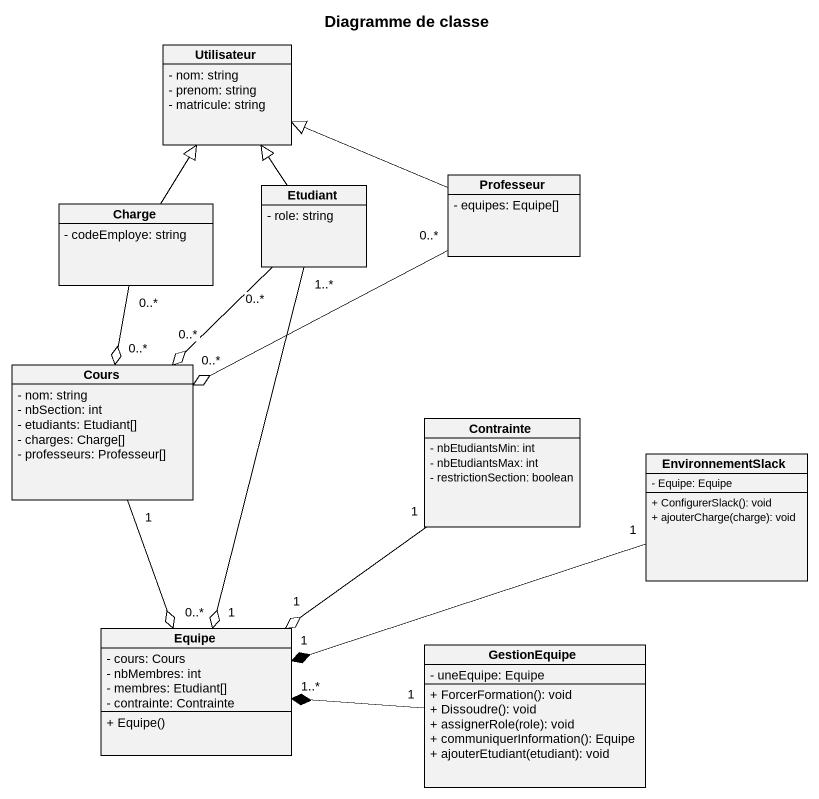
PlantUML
@startuml
title Diagramme de classe
hide circle
hide empty members
skinparam classAttributeIconSize 0
class Utilisateur {
  - nom: string
  - prenom: string
  - matricule: string
}
class Charge {
  - codeEmploye: string
}
class Etudiant {
  - role: string
}
class Professeur {
  - equipes: Equipe[]
}
class Cours {
  - nom: string
  - nbSection: int
  - etudiants: Etudiant[]
  - charges: Charge[]
  - professeurs: Professeur[]
}
class Contrainte {
  - nbEtudiantsMin: int
  - nbEtudiantsMax: int
  - restrictionSection: boolean
}
class EnvironnementSlack {
  - Equipe: Equipe
  + ConfigurerSlack(): void
  + ajouterCharge(charge): void
}
class Equipe {
  - cours: Cours
  - nbMembres: int
  - membres: Etudiant[]
  - contrainte: Contrainte
  + Equipe()
}
class GestionEquipe {
  - uneEquipe: Equipe
  + ForcerFormation(): void
  + Dissoudre(): void
  + assignerRole(role): void
  + communiquerInformation(): Equipe
  + ajouterEtudiant(etudiant): void
}
Charge -up-|> Utilisateur
Charge "0..*" --o "0..*" Cours
Etudiant -up-|> Utilisateur
Etudiant "0..*" --o "0..*" Cours
Etudiant "1..*" --o "1" Equipe
Professeur -left-|> Utilisateur
Professeur "0..*" -left-o "0..*" Cours
Cours "1" --o "0..*" Equipe
Contrainte "1" --o "1" Equipe
EnvironnementSlack "1" -left-* "1" Equipe
GestionEquipe "1" -left-* "1..*" Equipe
@enduml
